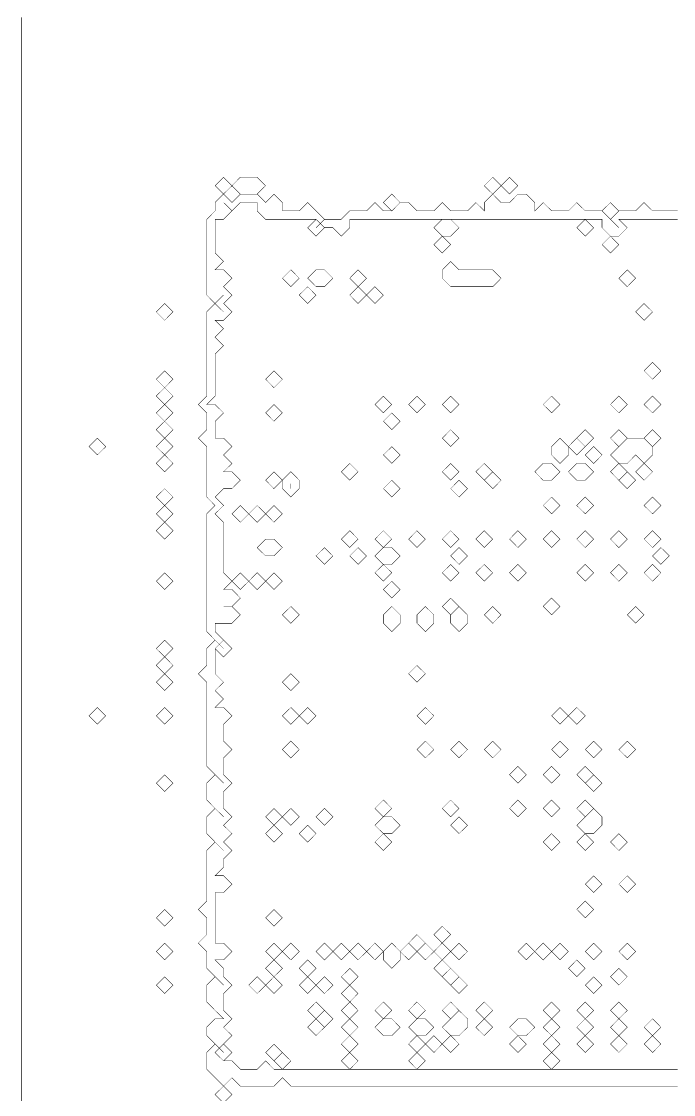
# Model space of a CAD drawing. Header units: metres. Extents: x 0 to 4936, y -4936 to 0.
# Drawn here: x 0 to 749, y -2463 to -1231 of the extents above; entities that cross this region are included whole.
import ezdxf

# ---------------------------------------------------------------- set-up
doc = ezdxf.new("R2010")
doc.units = ezdxf.units.M
for name, color, linetype in [('conductor', 1, 'Continuous'), ('dielectric', 8, 'Continuous'), ('substrate', 5, 'Continuous')]:
    doc.layers.add(name, color=color, linetype=linetype)

msp = doc.modelspace()

# ---------------------------------------------------------------- linework, layer by layer
at = {"layer": 'conductor', "const_width": 0.5}
for points in [[(251.1, -1419.8)], [(270.4, -1419.8)], [(328.4, -1468), (338, -1458.4), (347.7, -1468), (338, -1477.7)], [(473.3, -1468), (482.9, -1458.4), (492.6, -1458.4), (502.2, -1468), (492.6, -1477.7), (482.9, -1477.7)], [(637.4, -1468), (647.1, -1458.4), (656.8, -1468), (647.1, -1477.7)], [(473.3, -1487.4), (482.9, -1477.7), (492.6, -1487.4), (482.9, -1497)], [(666.4, -1487.4), (676.1, -1477.7), (685.7, -1487.4), (676.1, -1497)], [(482.9, -1516.3), (492.6, -1506.7), (502.2, -1516.3), (511.9, -1516.3), (521.5, -1516.3), (531.2, -1516.3), (540.9, -1516.3), (550.5, -1526), (540.9, -1535.7), (531.2, -1535.7), (521.5, -1535.7), (511.9, -1535.7), (502.2, -1535.7), (492.6, -1535.7), (482.9, -1526)], [(299.4, -1526), (309.1, -1516.3), (318.7, -1526), (309.1, -1535.7)], [(328.4, -1526), (338, -1516.3), (347.7, -1516.3), (357.4, -1526), (347.7, -1535.7), (338, -1535.7)], [(376.7, -1526), (386.3, -1516.3), (396, -1526), (386.3, -1535.7)], [(685.7, -1526), (695.4, -1516.3), (705, -1526), (695.4, -1535.7)], [(318.7, -1545.3), (328.4, -1535.7), (338, -1545.3), (328.4, -1555)], [(376.7, -1545.3), (386.3, -1535.7), (396, -1545.3), (386.3, -1555)], [(396, -1545.3), (405.6, -1535.7), (415.3, -1545.3), (405.6, -1555)], [(705, -1564.6), (714.7, -1555), (724.4, -1564.6), (714.7, -1574.3)], [(714.7, -1632.2), (724.4, -1622.6), (734, -1632.2), (724.4, -1641.9)], [(280.1, -1641.9), (289.7, -1632.2), (299.4, -1641.9), (289.7, -1651.6)], [(405.6, -1670.9), (415.3, -1661.2), (425, -1670.9), (415.3, -1680.5)], [(444.3, -1670.9), (453.9, -1661.2), (463.6, -1670.9), (453.9, -1680.5)], [(482.9, -1670.9), (492.6, -1661.2), (502.2, -1670.9), (492.6, -1680.5)], [(598.8, -1670.9), (608.5, -1661.2), (618.1, -1670.9), (608.5, -1680.5)], [(676.1, -1670.9), (685.7, -1661.2), (695.4, -1670.9), (685.7, -1680.5)], [(714.7, -1670.9), (724.4, -1661.2), (734, -1670.9), (724.4, -1680.5)], [(280.1, -1680.5), (289.7, -1670.9), (299.4, -1680.5), (289.7, -1690.2)], [(415.3, -1690.2), (425, -1680.5), (434.6, -1690.2), (425, -1699.8)], [(482.9, -1709.5), (492.6, -1699.8), (502.2, -1709.5), (492.6, -1719.2)], [(637.4, -1709.5), (647.1, -1699.8), (656.8, -1709.5), (647.1, -1719.2)], [(676.1, -1709.5), (685.7, -1699.8), (695.4, -1709.5), (685.7, -1719.2)], [(714.7, -1709.5), (724.4, -1699.8), (734, -1709.5), (724.4, -1719.2)], [(608.5, -1719.2), (618.1, -1709.5), (627.8, -1719.2), (627.8, -1728.8), (618.1, -1738.5), (608.5, -1728.8)], [(627.8, -1719.2), (637.4, -1709.5), (647.1, -1719.2), (637.4, -1728.8)], [(685.7, -1719.2), (695.4, -1709.5), (705, -1709.5), (714.7, -1709.5), (724.4, -1719.2), (724.4, -1728.8), (714.7, -1738.5), (705, -1728.8), (695.4, -1738.5), (685.7, -1738.5), (676.1, -1728.8)], [(415.3, -1728.8), (425, -1719.2), (434.6, -1728.8), (425, -1738.5)], [(647.1, -1728.8), (656.8, -1719.2), (666.4, -1728.8), (656.8, -1738.5)], [(280.1, -1757.8), (289.7, -1748.1), (299.4, -1757.8), (289.7, -1767.5)], [(299.4, -1757.8), (309.1, -1748.1), (318.7, -1757.8), (318.7, -1767.5), (309.1, -1777.1), (299.4, -1767.5)], [(367, -1748.1), (376.7, -1738.5), (386.3, -1748.1), (376.7, -1757.8)], [(482.9, -1748.1), (492.6, -1738.5), (502.2, -1748.1), (492.6, -1757.8)], [(521.5, -1748.1), (531.2, -1738.5), (540.9, -1748.1), (531.2, -1757.8)], [(531.2, -1757.8), (540.9, -1748.1), (550.5, -1757.8), (540.9, -1767.5)], [(589.2, -1748.1), (598.8, -1738.5), (608.5, -1738.5), (618.1, -1748.1), (608.5, -1757.8), (598.8, -1757.8)], [(627.8, -1748.1), (637.4, -1738.5), (647.1, -1738.5), (656.8, -1748.1), (647.1, -1757.8), (637.4, -1757.8)], [(676.1, -1748.1), (685.7, -1738.5), (695.4, -1748.1), (685.7, -1757.8)], [(685.7, -1757.8), (695.4, -1748.1), (705, -1757.8), (695.4, -1767.5)], [(705, -1748.1), (714.7, -1738.5), (724.4, -1748.1), (714.7, -1757.8)], [(415.3, -1767.5), (425, -1757.8), (434.6, -1767.5), (425, -1777.1)], [(492.6, -1767.5), (502.2, -1757.8), (511.9, -1767.5), (502.2, -1777.1)], [(598.8, -1786.8), (608.5, -1777.1), (618.1, -1786.8), (608.5, -1796.4)], [(637.4, -1786.8), (647.1, -1777.1), (656.8, -1786.8), (647.1, -1796.4)], [(714.7, -1786.8), (724.4, -1777.1), (734, -1786.8), (724.4, -1796.4)], [(241.5, -1796.4), (251.1, -1786.8), (260.8, -1796.4), (251.1, -1806.1)], [(260.8, -1796.4), (270.4, -1786.8), (280.1, -1796.4), (270.4, -1806.1)], [(280.1, -1796.4), (289.7, -1786.8), (299.4, -1796.4), (289.7, -1806.1)], [(367, -1825.4), (376.7, -1815.7), (386.3, -1825.4), (376.7, -1835.1)], [(405.6, -1825.4), (415.3, -1815.7), (425, -1825.4), (415.3, -1835.1)], [(444.3, -1825.4), (453.9, -1815.7), (463.6, -1825.4), (453.9, -1835.1)], [(482.9, -1825.4), (492.6, -1815.7), (502.2, -1825.4), (492.6, -1835.1)], [(521.5, -1825.4), (531.2, -1815.7), (540.9, -1825.4), (531.2, -1835.1)], [(560.2, -1825.4), (569.8, -1815.7), (579.5, -1825.4), (569.8, -1835.1)], [(598.8, -1825.4), (608.5, -1815.7), (618.1, -1825.4), (608.5, -1835.1)], [(637.4, -1825.4), (647.1, -1815.7), (656.8, -1825.4), (647.1, -1835.1)], [(676.1, -1825.4), (685.7, -1815.7), (695.4, -1825.4), (685.7, -1835.1)], [(714.7, -1825.4), (724.4, -1815.7), (734, -1825.4), (724.4, -1835.1)], [(270.4, -1835.1), (280.1, -1825.4), (289.7, -1825.4), (299.4, -1835.1), (289.7, -1844.7), (280.1, -1844.7)], [(338, -1844.7), (347.7, -1835.1), (357.4, -1844.7), (347.7, -1854.4)], [(376.7, -1844.7), (386.3, -1835.1), (396, -1844.7), (386.3, -1854.4)], [(405.6, -1844.7), (415.3, -1835.1), (425, -1835.1), (434.6, -1844.7), (425, -1854.4), (415.3, -1854.4)], [(492.6, -1844.7), (502.2, -1835.1), (511.9, -1844.7), (502.2, -1854.4)], [(724.4, -1844.7), (734, -1835.1), (743.7, -1844.7), (734, -1854.4)], [(405.6, -1864), (415.3, -1854.4), (425, -1864), (415.3, -1873.7)], [(482.9, -1864), (492.6, -1854.4), (502.2, -1864), (492.6, -1873.7)], [(521.5, -1864), (531.2, -1854.4), (540.9, -1864), (531.2, -1873.7)], [(560.2, -1864), (569.8, -1854.4), (579.5, -1864), (569.8, -1873.7)], [(637.4, -1864), (647.1, -1854.4), (656.8, -1864), (647.1, -1873.7)], [(676.1, -1864), (685.7, -1854.4), (695.4, -1864), (685.7, -1873.7)], [(714.7, -1864), (724.4, -1854.4), (734, -1864), (724.4, -1873.7)], [(241.5, -1873.7), (251.1, -1864), (260.8, -1873.7), (251.1, -1883.3)], [(260.8, -1873.7), (270.4, -1864), (280.1, -1873.7), (270.4, -1883.3)], [(280.1, -1873.7), (289.7, -1864), (299.4, -1873.7), (289.7, -1883.3)], [(415.3, -1883.3), (425, -1873.7), (434.6, -1883.3), (425, -1893)], [(482.9, -1902.7), (492.6, -1893), (502.2, -1902.7), (492.6, -1912.3)], [(598.8, -1902.7), (608.5, -1893), (618.1, -1902.7), (608.5, -1912.3)], [(299.4, -1912.3), (309.1, -1902.7), (318.7, -1912.3), (309.1, -1922)], [(415.3, -1912.3), (425, -1902.7), (434.6, -1912.3), (434.6, -1922), (425, -1931.6), (415.3, -1922)], [(453.9, -1912.3), (463.6, -1902.7), (473.3, -1912.3), (473.3, -1922), (463.6, -1931.6), (453.9, -1922)], [(492.6, -1912.3), (502.2, -1902.7), (511.9, -1912.3), (511.9, -1922), (502.2, -1931.6), (492.6, -1922)], [(531.2, -1912.3), (540.9, -1902.7), (550.5, -1912.3), (540.9, -1922)], [(695.4, -1912.3), (705, -1902.7), (714.7, -1912.3), (705, -1922)], [(222.1, -1951), (231.8, -1941.3), (241.5, -1951), (231.8, -1960.6)], [(444.3, -1979.9), (453.9, -1970.3), (463.6, -1979.9), (453.9, -1989.6)], [(299.4, -1989.6), (309.1, -1979.9), (318.7, -1989.6), (309.1, -1999.2)], [(299.4, -2028.2), (309.1, -2018.6), (318.7, -2028.2), (309.1, -2037.9)], [(318.7, -2028.2), (328.4, -2018.6), (338, -2028.2), (328.4, -2037.9)], [(453.9, -2028.2), (463.6, -2018.6), (473.3, -2028.2), (463.6, -2037.9)], [(608.5, -2028.2), (618.1, -2018.6), (627.8, -2028.2), (618.1, -2037.9)], [(627.8, -2028.2), (637.4, -2018.6), (647.1, -2028.2), (637.4, -2037.9)], [(299.4, -2066.9), (309.1, -2057.2), (318.7, -2066.9), (309.1, -2076.5)], [(453.9, -2066.9), (463.6, -2057.2), (473.3, -2066.9), (463.6, -2076.5)], [(492.6, -2066.9), (502.2, -2057.2), (511.9, -2066.9), (502.2, -2076.5)], [(531.2, -2066.9), (540.9, -2057.2), (550.5, -2066.9), (540.9, -2076.5)], [(608.5, -2066.9), (618.1, -2057.2), (627.8, -2066.9), (618.1, -2076.5)], [(647.1, -2066.9), (656.8, -2057.2), (666.4, -2066.9), (656.8, -2076.5)], [(685.7, -2066.9), (695.4, -2057.2), (705, -2066.9), (695.4, -2076.5)], [(560.2, -2095.8), (569.8, -2086.2), (579.5, -2095.8), (569.8, -2105.5)], [(598.8, -2095.8), (608.5, -2086.2), (618.1, -2095.8), (608.5, -2105.5)], [(637.4, -2095.8), (647.1, -2086.2), (656.8, -2095.8), (647.1, -2105.5)], [(647.1, -2105.5), (656.8, -2095.8), (666.4, -2105.5), (656.8, -2115.1)], [(405.6, -2134.5), (415.3, -2124.8), (425, -2134.5), (415.3, -2144.1)], [(482.9, -2134.5), (492.6, -2124.8), (502.2, -2134.5), (492.6, -2144.1)], [(560.2, -2134.5), (569.8, -2124.8), (579.5, -2134.5), (569.8, -2144.1)], [(598.8, -2134.5), (608.5, -2124.8), (618.1, -2134.5), (608.5, -2144.1)], [(637.4, -2134.5), (647.1, -2124.8), (656.8, -2134.5), (647.1, -2144.1)], [(280.1, -2144.1), (289.7, -2134.5), (299.4, -2144.1), (289.7, -2153.8)], [(299.4, -2144.1), (309.1, -2134.5), (318.7, -2144.1), (309.1, -2153.8)], [(338, -2144.1), (347.7, -2134.5), (357.4, -2144.1), (347.7, -2153.8)], [(647.1, -2144.1), (656.8, -2134.5), (666.4, -2144.1), (666.4, -2153.8), (656.8, -2163.4), (647.1, -2163.4), (637.4, -2153.8)], [(280.1, -2163.4), (289.7, -2153.8), (299.4, -2163.4), (289.7, -2173.1)], [(318.7, -2163.4), (328.4, -2153.8), (338, -2163.4), (328.4, -2173.1)], [(405.6, -2153.8), (415.3, -2144.1), (425, -2144.1), (434.6, -2153.8), (425, -2163.4), (415.3, -2163.4)], [(492.6, -2153.8), (502.2, -2144.1), (511.9, -2153.8), (502.2, -2163.4)], [(405.6, -2173.1), (415.3, -2163.4), (425, -2173.1), (415.3, -2182.8)], [(598.8, -2173.1), (608.5, -2163.4), (618.1, -2173.1), (608.5, -2182.8)], [(637.4, -2173.1), (647.1, -2163.4), (656.8, -2173.1), (647.1, -2182.8)], [(676.1, -2173.1), (685.7, -2163.4), (695.4, -2173.1), (685.7, -2182.8)], [(647.1, -2221.4), (656.8, -2211.7), (666.4, -2221.4), (656.8, -2231)], [(685.7, -2221.4), (695.4, -2211.7), (705, -2221.4), (695.4, -2231)], [(637.4, -2250.4), (647.1, -2240.7), (656.8, -2250.4), (647.1, -2260)], [(280.1, -2260), (289.7, -2250.4), (299.4, -2260), (289.7, -2269.7)], [(473.3, -2279.3), (482.9, -2269.7), (492.6, -2279.3), (482.9, -2289)], [(280.1, -2298.7), (289.7, -2289), (299.4, -2298.7), (289.7, -2308.3)], [(299.4, -2298.7), (309.1, -2289), (318.7, -2298.7), (309.1, -2308.3)], [(338, -2298.7), (347.7, -2289), (357.4, -2298.7), (347.7, -2308.3)], [(357.4, -2298.7), (367, -2289), (376.7, -2298.7), (367, -2308.3)], [(376.7, -2298.7), (386.3, -2289), (396, -2298.7), (386.3, -2308.3)], [(396, -2298.7), (405.6, -2289), (415.3, -2298.7), (405.6, -2308.3)], [(415.3, -2298.7), (425, -2289), (434.6, -2298.7), (434.6, -2308.3), (425, -2318), (415.3, -2308.3)], [(434.6, -2298.7), (444.3, -2289), (453.9, -2298.7), (444.3, -2308.3)], [(444.3, -2289), (453.9, -2279.3), (463.6, -2289), (453.9, -2298.7)], [(453.9, -2298.7), (463.6, -2289), (473.3, -2298.7), (463.6, -2308.3)], [(473.3, -2298.7), (482.9, -2289), (492.6, -2298.7), (482.9, -2308.3)], [(492.6, -2298.7), (502.2, -2289), (511.9, -2298.7), (502.2, -2308.3)], [(569.8, -2298.7), (579.5, -2289), (589.2, -2298.7), (579.5, -2308.3)], [(589.2, -2298.7), (598.8, -2289), (608.5, -2298.7), (598.8, -2308.3)], [(608.5, -2298.7), (618.1, -2289), (627.8, -2298.7), (618.1, -2308.3)], [(647.1, -2298.7), (656.8, -2289), (666.4, -2298.7), (656.8, -2308.3)], [(685.7, -2298.7), (695.4, -2289), (705, -2298.7), (695.4, -2308.3)], [(280.1, -2318), (289.7, -2308.3), (299.4, -2318), (289.7, -2327.6)], [(318.7, -2318), (328.4, -2308.3), (338, -2318), (328.4, -2327.6)], [(473.3, -2318), (482.9, -2308.3), (492.6, -2318), (482.9, -2327.6)], [(627.8, -2318), (637.4, -2308.3), (647.1, -2318), (637.4, -2327.6)], [(260.8, -2337.3), (270.4, -2327.6), (280.1, -2337.3), (270.4, -2346.9)], [(280.1, -2337.3), (289.7, -2327.6), (299.4, -2337.3), (289.7, -2346.9)], [(318.7, -2337.3), (328.4, -2327.6), (338, -2337.3), (328.4, -2346.9)], [(338, -2337.3), (347.7, -2327.6), (357.4, -2337.3), (347.7, -2346.9)], [(367, -2327.6), (376.7, -2318), (386.3, -2327.6), (376.7, -2337.3)], [(482.9, -2327.6), (492.6, -2318), (502.2, -2327.6), (492.6, -2337.3)], [(492.6, -2337.3), (502.2, -2327.6), (511.9, -2337.3), (502.2, -2346.9)], [(647.1, -2337.3), (656.8, -2327.6), (666.4, -2337.3), (656.8, -2346.9)], [(676.1, -2327.6), (685.7, -2318), (695.4, -2327.6), (685.7, -2337.3)], [(367, -2346.9), (376.7, -2337.3), (386.3, -2346.9), (376.7, -2356.6)], [(328.4, -2366.3), (338, -2356.6), (347.7, -2366.3), (338, -2375.9)], [(367, -2366.3), (376.7, -2356.6), (386.3, -2366.3), (376.7, -2375.9)], [(405.6, -2366.3), (415.3, -2356.6), (425, -2366.3), (415.3, -2375.9)], [(444.3, -2366.3), (453.9, -2356.6), (463.6, -2366.3), (453.9, -2375.9)], [(482.9, -2366.3), (492.6, -2356.6), (502.2, -2366.3), (492.6, -2375.9)], [(521.5, -2366.3), (531.2, -2356.6), (540.9, -2366.3), (531.2, -2375.9)], [(598.8, -2366.3), (608.5, -2356.6), (618.1, -2366.3), (608.5, -2375.9)], [(637.4, -2366.3), (647.1, -2356.6), (656.8, -2366.3), (647.1, -2375.9)], [(676.1, -2366.3), (685.7, -2356.6), (695.4, -2366.3), (685.7, -2375.9)], [(328.4, -2385.6), (338, -2375.9), (347.7, -2385.6), (338, -2395.2)], [(338, -2375.9), (347.7, -2366.3), (357.4, -2375.9), (347.7, -2385.6)], [(367, -2385.6), (376.7, -2375.9), (386.3, -2385.6), (376.7, -2395.2)], [(405.6, -2385.6), (415.3, -2375.9), (425, -2375.9), (434.6, -2385.6), (425, -2395.2), (415.3, -2395.2)], [(444.3, -2385.6), (453.9, -2375.9), (463.6, -2375.9), (473.3, -2385.6), (463.6, -2395.2), (453.9, -2395.2)], [(492.6, -2375.9), (502.2, -2366.3), (511.9, -2375.9), (511.9, -2385.6), (502.2, -2395.2), (492.6, -2395.2), (482.9, -2385.6)], [(521.5, -2385.6), (531.2, -2375.9), (540.9, -2385.6), (531.2, -2395.2)], [(560.2, -2385.6), (569.8, -2375.9), (579.5, -2375.9), (589.2, -2385.6), (579.5, -2395.2), (569.8, -2395.2)], [(598.8, -2385.6), (608.5, -2375.9), (618.1, -2385.6), (608.5, -2395.2)], [(637.4, -2385.6), (647.1, -2375.9), (656.8, -2385.6), (647.1, -2395.2)], [(676.1, -2385.6), (685.7, -2375.9), (695.4, -2385.6), (685.7, -2395.2)], [(714.7, -2385.6), (724.4, -2375.9), (734, -2385.6), (724.4, -2395.2)], [(367, -2404.9), (376.7, -2395.2), (386.3, -2404.9), (376.7, -2414.6)], [(444.3, -2404.9), (453.9, -2395.2), (463.6, -2404.9), (453.9, -2414.6)], [(463.6, -2404.9), (473.3, -2395.2), (482.9, -2404.9), (473.3, -2414.6)], [(482.9, -2404.9), (492.6, -2395.2), (502.2, -2404.9), (492.6, -2414.6)], [(560.2, -2404.9), (569.8, -2395.2), (579.5, -2404.9), (569.8, -2414.6)], [(598.8, -2404.9), (608.5, -2395.2), (618.1, -2404.9), (608.5, -2414.6)], [(637.4, -2404.9), (647.1, -2395.2), (656.8, -2404.9), (647.1, -2414.6)], [(676.1, -2404.9), (685.7, -2395.2), (695.4, -2404.9), (685.7, -2414.6)], [(714.7, -2404.9), (724.4, -2395.2), (734, -2404.9), (724.4, -2414.6)], [(222.1, -2414.6), (231.8, -2404.9), (241.5, -2414.6), (231.8, -2424.2)], [(280.1, -2414.6), (289.7, -2404.9), (299.4, -2414.6), (289.7, -2424.2)], [(289.7, -2424.2), (299.4, -2414.6), (309.1, -2424.2), (299.4, -2433.9)], [(367, -2424.2), (376.7, -2414.6), (386.3, -2424.2), (376.7, -2433.9)], [(444.3, -2424.2), (453.9, -2414.6), (463.6, -2424.2), (453.9, -2433.9)], [(598.8, -2424.2), (608.5, -2414.6), (618.1, -2424.2), (608.5, -2433.9)]]:
    msp.add_lwpolyline(points, close=True, dxfattribs=at)
msp.add_lwpolyline([(753.3, -1458.4), (743.7, -1458.4), (734, -1458.4), (724.4, -1458.4), (714.7, -1458.4), (705, -1458.4), (695.4, -1458.4), (685.7, -1458.4), (695.4, -1468), (685.7, -1477.7), (676.1, -1477.7), (666.4, -1468), (666.4, -1458.4), (656.8, -1458.4), (647.1, -1458.4), (637.4, -1458.4), (627.8, -1458.4), (618.1, -1458.4), (608.5, -1458.4), (598.8, -1458.4), (589.2, -1458.4), (579.5, -1458.4), (569.8, -1458.4), (560.2, -1458.4), (550.5, -1458.4), (540.9, -1458.4), (531.2, -1458.4), (521.5, -1458.4), (511.9, -1458.4), (502.2, -1458.4), (492.6, -1458.4), (482.9, -1458.4), (473.3, -1458.4), (463.6, -1458.4), (453.9, -1458.4), (444.3, -1458.4), (434.6, -1458.4), (425, -1458.4), (415.3, -1458.4), (405.6, -1458.4), (396, -1458.4), (386.3, -1458.4), (376.7, -1458.4), (376.7, -1468), (367, -1477.7), (357.4, -1468), (347.7, -1468), (338, -1458.4), (328.4, -1458.4), (318.7, -1458.4), (309.1, -1458.4), (299.4, -1458.4), (289.7, -1458.4), (280.1, -1458.4), (270.4, -1448.7), (270.4, -1439.1), (260.8, -1439.1), (251.1, -1439.1), (241.5, -1448.7), (231.8, -1439.1), (241.5, -1448.7), (231.8, -1458.4), (222.1, -1458.4), (222.1, -1468), (222.1, -1477.7), (222.1, -1487.4), (222.1, -1497), (231.8, -1506.7), (222.1, -1516.3), (231.8, -1516.3), (241.5, -1526), (231.8, -1535.7), (241.5, -1545.3), (231.8, -1555), (241.5, -1564.6), (231.8, -1574.3), (222.1, -1574.3), (231.8, -1583.9), (222.1, -1593.6), (231.8, -1603.3), (222.1, -1612.9), (222.1, -1622.6), (222.1, -1632.2), (222.1, -1641.9), (222.1, -1651.6), (222.1, -1661.2), (212.5, -1670.9), (222.1, -1670.9), (231.8, -1680.5), (222.1, -1690.2), (222.1, -1699.8), (222.1, -1709.5), (231.8, -1709.5), (241.5, -1719.2), (231.8, -1728.8), (241.5, -1738.5), (231.8, -1748.1), (241.5, -1748.1), (251.1, -1757.8), (241.5, -1767.5), (231.8, -1767.5), (222.1, -1777.1), (231.8, -1786.8), (222.1, -1796.4), (231.8, -1806.1), (231.8, -1815.7), (231.8, -1825.4), (231.8, -1835.1), (231.8, -1844.7), (231.8, -1854.4), (231.8, -1864), (241.5, -1873.7), (231.8, -1883.3), (241.5, -1883.3), (251.1, -1893), (241.5, -1902.7), (231.8, -1902.7), (241.5, -1902.7), (251.1, -1912.3), (241.5, -1922), (231.8, -1922), (222.1, -1922), (222.1, -1931.6), (231.8, -1941.3), (222.1, -1951), (222.1, -1960.6), (222.1, -1970.3), (222.1, -1979.9), (231.8, -1989.6), (222.1, -1999.2), (231.8, -2008.9), (222.1, -2018.6), (231.8, -2018.6), (241.5, -2028.2), (231.8, -2037.9), (231.8, -2047.5), (231.8, -2057.2), (241.5, -2066.9), (231.8, -2076.5), (231.8, -2086.2), (231.8, -2095.8), (241.5, -2105.5), (231.8, -2115.1), (231.8, -2124.8), (231.8, -2134.5), (241.5, -2144.1), (231.8, -2153.8), (241.5, -2163.4), (231.8, -2173.1), (241.5, -2182.8), (231.8, -2192.4), (231.8, -2202.1), (222.1, -2211.7), (231.8, -2211.7), (241.5, -2221.4), (231.8, -2231), (222.1, -2231), (222.1, -2240.7), (222.1, -2250.4), (222.1, -2260), (222.1, -2269.7), (222.1, -2279.3), (222.1, -2289), (231.8, -2289), (241.5, -2298.7), (231.8, -2308.3), (222.1, -2308.3), (231.8, -2318), (231.8, -2327.6), (241.5, -2337.3), (231.8, -2346.9), (231.8, -2356.6), (231.8, -2366.3), (241.5, -2375.9), (231.8, -2385.6), (241.5, -2395.2), (231.8, -2404.9), (222.1, -2414.6), (231.8, -2424.2), (241.5, -2424.2), (251.1, -2433.9), (260.8, -2433.9), (270.4, -2433.9), (280.1, -2424.2), (289.7, -2433.9), (299.4, -2433.9), (309.1, -2433.9), (318.7, -2433.9), (328.4, -2433.9), (338, -2433.9), (347.7, -2433.9), (357.4, -2433.9), (367, -2433.9), (376.7, -2433.9), (386.3, -2433.9), (396, -2433.9), (405.6, -2433.9), (415.3, -2433.9), (425, -2433.9), (434.6, -2433.9), (444.3, -2433.9), (453.9, -2433.9), (463.6, -2433.9), (473.3, -2433.9), (482.9, -2433.9), (492.6, -2433.9), (502.2, -2433.9), (511.9, -2433.9), (521.5, -2433.9), (531.2, -2433.9), (540.9, -2433.9), (550.5, -2433.9), (560.2, -2433.9), (569.8, -2433.9), (579.5, -2433.9), (589.2, -2433.9), (598.8, -2433.9), (608.5, -2433.9), (618.1, -2433.9), (627.8, -2433.9), (637.4, -2433.9), (647.1, -2433.9), (656.8, -2433.9), (666.4, -2433.9), (676.1, -2433.9), (685.7, -2433.9), (695.4, -2433.9), (705, -2433.9), (714.7, -2433.9), (724.4, -2433.9), (734, -2433.9), (743.7, -2433.9), (753.3, -2433.9)], dxfattribs=at)
at = {"layer": 'dielectric', "const_width": 0.5}
msp.add_lwpolyline([(463.6, -2385.6)], close=True, dxfattribs=at)
at = {"layer": 'substrate', "const_width": 0.5}
for points in [[(0, -1226.6), (0, -1236.2), (0, -1245.9), (0, -1255.6), (0, -1265.2), (0, -1274.9), (0, -1284.5), (0, -1294.2), (0, -1303.9), (0, -1313.5), (0, -1323.2), (0, -1332.8), (0, -1342.5), (0, -1352.1), (0, -1361.8), (0, -1371.5), (0, -1381.1), (0, -1390.8), (0, -1400.4), (0, -1410.1), (0, -1419.8), (0, -1429.4), (0, -1439.1), (0, -1448.7), (0, -1458.4), (0, -1468), (0, -1477.7), (0, -1487.4), (0, -1497), (0, -1506.7), (0, -1516.3), (0, -1526), (0, -1535.7), (0, -1545.3), (0, -1555), (0, -1564.6), (0, -1574.3), (0, -1583.9), (0, -1593.6), (0, -1603.3), (0, -1612.9), (0, -1622.6), (0, -1632.2), (0, -1641.9), (0, -1651.6), (0, -1661.2), (0, -1670.9), (0, -1680.5), (0, -1690.2), (0, -1699.8), (0, -1709.5), (0, -1719.2), (0, -1728.8), (0, -1738.5), (0, -1748.1), (0, -1757.8), (0, -1767.5), (0, -1777.1), (0, -1786.8), (0, -1796.4), (0, -1806.1), (0, -1815.7), (0, -1825.4), (0, -1835.1), (0, -1844.7), (0, -1854.4), (0, -1864), (0, -1873.7), (0, -1883.3), (0, -1893), (0, -1902.7), (0, -1912.3), (0, -1922), (0, -1931.6), (0, -1941.3), (0, -1951), (0, -1960.6), (0, -1970.3), (0, -1979.9), (0, -1989.6), (0, -1999.2), (0, -2008.9), (0, -2018.6), (0, -2028.2), (0, -2037.9), (0, -2047.5), (0, -2057.2), (0, -2066.9), (0, -2076.5), (0, -2086.2), (0, -2095.8), (0, -2105.5), (0, -2115.1), (0, -2124.8), (0, -2134.5), (0, -2144.1), (0, -2153.8), (0, -2163.4), (0, -2173.1), (0, -2182.8), (0, -2192.4), (0, -2202.1), (0, -2211.7), (0, -2221.4), (0, -2231), (0, -2240.7), (0, -2250.4), (0, -2260), (0, -2269.7), (0, -2279.3), (0, -2289), (0, -2298.7), (0, -2308.3), (0, -2318), (0, -2327.6), (0, -2337.3), (0, -2346.9), (0, -2356.6), (0, -2366.3), (0, -2375.9), (0, -2385.6), (0, -2395.2), (0, -2404.9), (0, -2414.6), (0, -2424.2), (0, -2433.9), (0, -2443.5), (0, -2453.2), (0, -2462.8), (0, -2472.5)], [(753.3, -2453.2), (743.7, -2453.2), (734, -2453.2), (724.4, -2453.2), (714.7, -2453.2), (705, -2453.2), (695.4, -2453.2), (685.7, -2453.2), (676.1, -2453.2), (666.4, -2453.2), (656.8, -2453.2), (647.1, -2453.2), (637.4, -2453.2), (627.8, -2453.2), (618.1, -2453.2), (608.5, -2453.2), (598.8, -2453.2), (589.2, -2453.2), (579.5, -2453.2), (569.8, -2453.2), (560.2, -2453.2), (550.5, -2453.2), (540.9, -2453.2), (531.2, -2453.2), (521.5, -2453.2), (511.9, -2453.2), (502.2, -2453.2), (492.6, -2453.2), (482.9, -2453.2), (473.3, -2453.2), (463.6, -2453.2), (453.9, -2453.2), (444.3, -2453.2), (434.6, -2453.2), (425, -2453.2), (415.3, -2453.2), (405.6, -2453.2), (396, -2453.2), (386.3, -2453.2), (376.7, -2453.2), (367, -2453.2), (357.4, -2453.2), (347.7, -2453.2), (338, -2453.2), (328.4, -2453.2), (318.7, -2453.2), (309.1, -2453.2), (299.4, -2443.5), (289.7, -2453.2), (280.1, -2453.2), (270.4, -2453.2), (260.8, -2453.2), (251.1, -2453.2), (241.5, -2443.5), (231.8, -2453.2), (222.1, -2443.5), (212.5, -2433.9), (212.5, -2424.2), (212.5, -2414.6), (222.1, -2404.9), (231.8, -2414.6), (222.1, -2404.9), (212.5, -2395.2), (212.5, -2385.6), (222.1, -2375.9), (231.8, -2375.9), (222.1, -2366.3), (212.5, -2356.6), (212.5, -2346.9), (212.5, -2337.3), (222.1, -2327.6), (231.8, -2337.3), (222.1, -2327.6), (212.5, -2318), (212.5, -2308.3), (212.5, -2298.7), (202.8, -2289), (212.5, -2279.3), (212.5, -2269.7), (212.5, -2260), (202.8, -2250.4), (212.5, -2240.7), (212.5, -2231), (212.5, -2221.4), (212.5, -2211.7), (212.5, -2202.1), (212.5, -2192.4), (212.5, -2182.8), (222.1, -2173.1), (231.8, -2182.8), (222.1, -2173.1), (212.5, -2163.4), (212.5, -2153.8), (212.5, -2144.1), (222.1, -2134.5), (231.8, -2144.1), (222.1, -2134.5), (212.5, -2124.8), (212.5, -2115.1), (212.5, -2105.5), (222.1, -2095.8), (231.8, -2105.5), (222.1, -2095.8), (212.5, -2086.2), (212.5, -2076.5), (212.5, -2066.9), (212.5, -2057.2), (212.5, -2047.5), (212.5, -2037.9), (212.5, -2028.2), (212.5, -2018.6), (212.5, -2008.9), (212.5, -1999.2), (212.5, -1989.6), (202.8, -1979.9), (212.5, -1970.3), (212.5, -1960.6), (212.5, -1951), (222.1, -1941.3), (231.8, -1951), (222.1, -1941.3), (212.5, -1931.6), (212.5, -1922), (212.5, -1912.3), (212.5, -1902.7), (212.5, -1893), (212.5, -1883.3), (212.5, -1873.7), (212.5, -1864), (212.5, -1854.4), (212.5, -1844.7), (212.5, -1835.1), (212.5, -1825.4), (212.5, -1815.7), (212.5, -1806.1), (212.5, -1796.4), (222.1, -1786.8), (212.5, -1777.1), (212.5, -1767.5), (212.5, -1757.8), (212.5, -1748.1), (212.5, -1738.5), (212.5, -1728.8), (212.5, -1719.2), (202.8, -1709.5), (212.5, -1699.8), (212.5, -1690.2), (212.5, -1680.5), (202.8, -1670.9), (212.5, -1661.2), (212.5, -1651.6), (212.5, -1641.9), (212.5, -1632.2), (212.5, -1622.6), (212.5, -1612.9), (212.5, -1603.3), (212.5, -1593.6), (212.5, -1583.9), (212.5, -1574.3), (212.5, -1564.6), (222.1, -1555), (231.8, -1564.6), (222.1, -1555), (231.8, -1545.3), (222.1, -1555), (212.5, -1545.3), (212.5, -1535.7), (212.5, -1526), (212.5, -1516.3), (212.5, -1506.7), (212.5, -1497), (212.5, -1487.4), (212.5, -1477.7), (212.5, -1468), (212.5, -1458.4), (222.1, -1448.7), (222.1, -1439.1), (231.8, -1429.4), (241.5, -1439.1), (251.1, -1429.4), (260.8, -1429.4), (270.4, -1429.4), (280.1, -1439.1), (289.7, -1429.4), (299.4, -1439.1), (299.4, -1448.7), (309.1, -1448.7), (318.7, -1448.7), (328.4, -1439.1), (338, -1448.7), (347.7, -1458.4), (338, -1468), (347.7, -1458.4), (357.4, -1458.4), (367, -1458.4), (376.7, -1448.7), (386.3, -1448.7), (396, -1448.7), (405.6, -1439.1), (415.3, -1448.7), (425, -1448.7), (434.6, -1439.1), (444.3, -1439.1), (453.9, -1448.7), (463.6, -1448.7), (473.3, -1448.7), (482.9, -1439.1), (492.6, -1448.7), (502.2, -1448.7), (511.9, -1448.7), (521.5, -1439.1), (531.2, -1448.7), (531.2, -1439.1), (540.9, -1429.4), (550.5, -1439.1), (560.2, -1439.1), (569.8, -1429.4), (579.5, -1429.4), (589.2, -1439.1), (589.2, -1448.7), (598.8, -1439.1), (608.5, -1448.7), (618.1, -1448.7), (627.8, -1448.7), (637.4, -1439.1), (647.1, -1448.7), (656.8, -1448.7), (666.4, -1448.7), (676.1, -1458.4), (685.7, -1468), (676.1, -1458.4), (685.7, -1448.7), (695.4, -1448.7), (705, -1448.7), (714.7, -1439.1), (724.4, -1448.7), (734, -1448.7), (743.7, -1448.7), (753.3, -1448.7)]]:
    msp.add_lwpolyline(points, dxfattribs=at)
for points in [[(222.1, -1419.8), (231.8, -1410.1), (241.5, -1419.8), (231.8, -1429.4)], [(241.5, -1419.8), (251.1, -1410.1), (260.8, -1410.1), (270.4, -1410.1), (280.1, -1419.8), (270.4, -1429.4), (260.8, -1429.4), (251.1, -1429.4)], [(531.2, -1419.8), (540.9, -1410.1), (550.5, -1419.8), (540.9, -1429.4)], [(550.5, -1419.8), (560.2, -1410.1), (569.8, -1419.8), (560.2, -1429.4)], [(231.8, -1429.4), (241.5, -1419.8), (251.1, -1429.4), (241.5, -1439.1)], [(415.3, -1439.1), (425, -1429.4), (434.6, -1439.1), (425, -1448.7)], [(666.4, -1448.7), (676.1, -1439.1), (685.7, -1448.7), (676.1, -1458.4)], [(492.6, -1468)], [(647.1, -1468)], [(338, -1526)], [(492.6, -1526)], [(511.9, -1526)], [(531.2, -1526)], [(154.5, -1564.6), (164.2, -1555), (173.8, -1564.6), (164.2, -1574.3)], [(154.5, -1641.9), (164.2, -1632.2), (173.8, -1641.9), (164.2, -1651.6)], [(289.7, -1641.9)], [(154.5, -1661.2), (164.2, -1651.6), (173.8, -1661.2), (164.2, -1670.9)], [(154.5, -1680.5), (164.2, -1670.9), (173.8, -1680.5), (164.2, -1690.2)], [(289.7, -1680.5)], [(154.5, -1699.8), (164.2, -1690.2), (173.8, -1699.8), (164.2, -1709.5)], [(77.3, -1719.2), (86.9, -1709.5), (96.6, -1719.2), (86.9, -1728.8)], [(154.5, -1719.2), (164.2, -1709.5), (173.8, -1719.2), (164.2, -1728.8)], [(231.8, -1719.2)], [(154.5, -1738.5), (164.2, -1728.8), (173.8, -1738.5), (164.2, -1748.1)], [(598.8, -1748.1)], [(637.4, -1748.1)], [(714.7, -1748.1)], [(231.8, -1757.8)], [(289.7, -1757.8)], [(309.1, -1757.8), (309.1, -1767.5)], [(540.9, -1757.8)], [(695.4, -1757.8)], [(154.5, -1777.1), (164.2, -1767.5), (173.8, -1777.1), (164.2, -1786.8)], [(154.5, -1796.4), (164.2, -1786.8), (173.8, -1796.4), (164.2, -1806.1)], [(251.1, -1796.4)], [(270.4, -1796.4)], [(289.7, -1796.4)], [(154.5, -1815.7), (164.2, -1806.1), (173.8, -1815.7), (164.2, -1825.4)], [(289.7, -1835.1)], [(154.5, -1873.7), (164.2, -1864), (173.8, -1873.7), (164.2, -1883.3)], [(231.8, -1873.7)], [(251.1, -1873.7)], [(270.4, -1873.7)], [(289.7, -1873.7)], [(231.8, -1893)], [(231.8, -1912.3)], [(309.1, -1912.3)], [(425, -1912.3)], [(463.6, -1912.3)], [(502.2, -1912.3)], [(540.9, -1912.3)], [(154.5, -1951), (164.2, -1941.3), (173.8, -1951), (164.2, -1960.6)], [(154.5, -1970.3), (164.2, -1960.6), (173.8, -1970.3), (164.2, -1979.9)], [(154.5, -1989.6), (164.2, -1979.9), (173.8, -1989.6), (164.2, -1999.2)], [(77.3, -2028.2), (86.9, -2018.6), (96.6, -2028.2), (86.9, -2037.9)], [(154.5, -2028.2), (164.2, -2018.6), (173.8, -2028.2), (164.2, -2037.9)], [(231.8, -2028.2)], [(463.6, -2066.9)], [(502.2, -2066.9)], [(540.9, -2066.9)], [(618.1, -2066.9)], [(656.8, -2066.9)], [(695.4, -2066.9)], [(154.5, -2105.5), (164.2, -2095.8), (173.8, -2105.5), (164.2, -2115.1)], [(656.8, -2105.5)], [(289.7, -2144.1)], [(347.7, -2144.1)], [(656.8, -2144.1)], [(231.8, -2221.4)], [(656.8, -2221.4)], [(695.4, -2221.4)], [(154.5, -2260), (164.2, -2250.4), (173.8, -2260), (164.2, -2269.7)], [(289.7, -2260)], [(154.5, -2298.7), (164.2, -2289), (173.8, -2298.7), (164.2, -2308.3)], [(231.8, -2298.7)], [(289.7, -2298.7)], [(347.7, -2298.7)], [(367, -2298.7)], [(386.3, -2298.7)], [(405.6, -2298.7)], [(425, -2298.7)], [(444.3, -2298.7)], [(463.6, -2298.7)], [(482.9, -2298.7)], [(502.2, -2298.7)], [(579.5, -2298.7)], [(598.8, -2298.7)], [(618.1, -2298.7)], [(656.8, -2298.7)], [(695.4, -2298.7)], [(154.5, -2337.3), (164.2, -2327.6), (173.8, -2337.3), (164.2, -2346.9)], [(289.7, -2318)], [(270.4, -2337.3)], [(289.7, -2337.3)], [(347.7, -2337.3)], [(502.2, -2337.3)], [(656.8, -2337.3)], [(347.7, -2375.9)], [(502.2, -2375.9)], [(463.6, -2385.6)], [(289.7, -2414.6)], [(222.1, -2462.8), (231.8, -2453.2), (241.5, -2462.8), (231.8, -2472.5)]]:
    msp.add_lwpolyline(points, close=True, dxfattribs=at)

doc.saveas('drawing.dxf')
